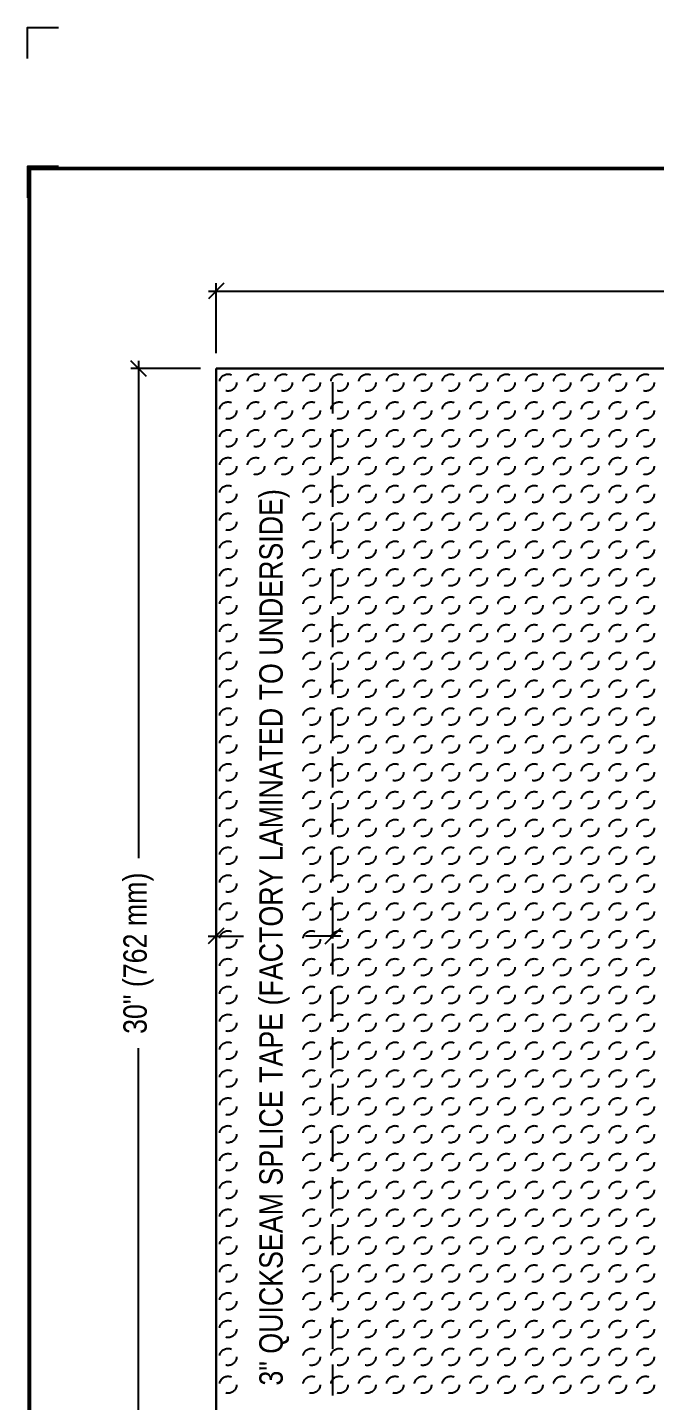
# Model space of a CAD drawing. Header units: inches. Extents: x 233.4 to 253.5, y -152.4 to -135.7.
# Drawn here: x 233.45 to 238.48, y -146.66 to -135.65 of the extents above; entities that cross this region are included whole.
import ezdxf
from ezdxf.enums import TextEntityAlignment as Align

# ---------------------------------------------------------------- set-up
doc = ezdxf.new("R2010")
doc.units = ezdxf.units.IN
doc.header["$MEASUREMENT"] = 0
doc.linetypes.add('HIDDEN', pattern=[0.375, 0.25, -0.125])
doc.linetypes.add('HIDDEN2', pattern=[0.1875, 0.125, -0.0625])
doc.layers.get('0').update_dxf_attribs({"linetype": 'CONTINUOUS'})
doc.layers.get('DEFPOINTS').update_dxf_attribs({"linetype": 'CONTINUOUS'})
for name, color, linetype in [('FSBP-ANNO-LABEL', 7, 'CONTINUOUS'), ('FSBP-MEMBRANE', 7, 'CONTINUOUS'), ('FSBP-TTLB-BORDER', 7, 'CONTINUOUS'), ('FSBP-TTLB-TEXT', 7, 'CONTINUOUS')]:
    doc.layers.add(name, color=color, linetype=linetype)
doc.styles.add('FSBP_ARIAL', font='arial.ttf')
doc.styles.add('FSBP_ARIAL_BOLD', font='')
doc.styles.add('FSBP_ARIAL_NAR', font='ARIALN.TTF')
doc.styles.get('FSBP_ARIAL_BOLD').set_extended_font_data('Arial Black')
doc.dimstyles.new('FSBP-DIM', dxfattribs={"dimtxt": 0.1875, "dimasz": 0.125, "dimexe": 0.0625, "dimexo": 0.125, "dimgap": 0.125, "dimtad": 0, "dimdec": 0, "dimzin": 1, "dimdsep": 46, "dimlunit": 4, "dimtxsty": 'FSBP_ARIAL_NAR', "dimblk": 'OBLIQUE', "dimcen": 0.09375, "dimdle": 0.0625, "dimclrd": 256, "dimclre": 256, "dimclrt": 256, "dimadec": 0, "dimazin": 0, "dimtfac": 1, "dimtdec": 0, "dimtmove": 1, "dimatfit": 3, "dimfxl": 0, "dimtolj": 1, "dimtzin": 0, "dimlwd": -1, "dimlwe": -1, "dimarcsym": 0})

# ---------------------------------------------------------------- blocks, each defined once
blk = doc.blocks.new('TTLB-EPDM_1')
at = {"layer": 'DEFPOINTS', "linetype": 'Continuous', "ltscale": 1.75}
blk.add_lwpolyline([(-0.015625, 13.88083333333333), (-0.015625, 14.13083333333333), (0.234375, 14.13083333333333)], dxfattribs=at)
at = {"layer": 'DEFPOINTS', "color": 1}
blk.add_lwpolyline([(0.234375, 13.015625), (-0.015625, 13.015625), (-0.015625, 12.765625)], dxfattribs=at)
at = {"layer": 'FSBP-TTLB-BORDER', "const_width": 0.03125}
blk.add_lwpolyline([(20, 0), (20, 13), (0, 13), (0, 0)], dxfattribs=at)
at = {"layer": 'FSBP-TTLB-TEXT'}
for tag, height, style, p in [('MAXIMUM_WARRANTY', 0.1875, 'FSBP_ARIAL_BOLD', (18.03987100774941, 0.2240244307510579)), ('ACCPT_SYSTEMS', 0.21875, 'FSBP_ARIAL', (12.49438170418193, -1.125))]:
    blk.add_attdef(tag, text='', height=height, dxfattribs=dict(at, style=style)).set_placement(p, align=Align.MIDDLE_LEFT)
for tag, height, style, p in [('DETAIL_DESCP_LINE_1', 0.21875, 'FSBP_ARIAL_BOLD', (10.33118450231211, -0.3736318192489421)), ('ISSUE_REV_DATE', 0.21875, 'FSBP_ARIAL', (16.84069633627263, -0.7282559425942452)), ('DETAIL_NUMBER', 0.4375, 'FSBP_ARIAL', (18.91941590748775, -0.8931630692489421))]:
    blk.add_attdef(tag, text='', height=height, dxfattribs=dict(at, style=style)).set_placement(p, align=Align.MIDDLE_CENTER)
blk = doc.blocks.new('_OBLIQUE')
at = {"color": 0, "linetype": 'ByBlock'}
blk.add_line((-0.5, -0.5), (0.5, 0.5), dxfattribs=at)
blk = doc.blocks.new('*D3')
at = {"layer": 'DEFPOINTS', "color": 0}
for p in [(234.9601736966683, -138.3904593552716), (234.3382842431229, -147.7654593552716), (234.9601736966683, -147.7654593552716)]:
    blk.add_point(p, dxfattribs=at)
at = {"layer": 'FSBP-ANNO-LABEL'}
for p, q in [((234.8351736966683, -138.3904593552716), (234.2757842431229, -138.3904593552716)), ((234.3382842431229, -138.3279593552716), (234.3382842431229, -142.3168534548623)), ((234.3382842431229, -147.8279593552716), (234.3382842431229, -143.8390652556809)), ((234.8351736966683, -147.7654593552716), (234.2757842431229, -147.7654593552716))]:
    blk.add_line(p, q, dxfattribs=at)
at = {"layer": 'FSBP-ANNO-LABEL', "xscale": 0.125, "yscale": 0.125, "zscale": 0.125}
for p, rotation in [((234.3382842431229, -138.3904593552716), 90), ((234.3382842431229, -147.7654593552716), 270)]:
    blk.add_blockref('_OBLIQUE', p, dxfattribs=dict(at, rotation=rotation))
at = {"layer": 'FSBP-ANNO-LABEL', "insert": (234.338284243123, -143.0779593552716), "char_height": 0.1875, "attachment_point": 5, "rotation": 90, "style": 'FSBP_ARIAL_NAR'}
blk.add_mtext('\\A1;30" (762 mm)', dxfattribs=at)
blk = doc.blocks.new('*D4')
at = {"layer": 'DEFPOINTS', "color": 0}
for p in [(244.3351736966683, -137.7685699017262), (234.9601736966683, -138.3904593552716), (244.3351736966683, -138.3904593552716)]:
    blk.add_point(p, dxfattribs=at)
at = {"layer": 'FSBP-ANNO-LABEL'}
for p, q in [((234.9601736966683, -138.2654593552716), (234.9601736966683, -137.7060699017262)), ((244.3351736966683, -138.2654593552716), (244.3351736966683, -137.7060699017262)), ((234.8976736966683, -137.7685699017262), (238.886567796259, -137.7685699017262)), ((244.3976736966683, -137.7685699017262), (240.4087795970776, -137.7685699017262))]:
    blk.add_line(p, q, dxfattribs=at)
at = {"layer": 'FSBP-ANNO-LABEL', "xscale": 0.125, "yscale": 0.125, "zscale": 0.125, "rotation": 180}
blk.add_blockref('_OBLIQUE', (234.9601736966683, -137.7685699017262), dxfattribs=at)
at = {"layer": 'FSBP-ANNO-LABEL', "xscale": 0.125, "yscale": 0.125, "zscale": 0.125}
blk.add_blockref('_OBLIQUE', (244.3351736966683, -137.7685699017262), dxfattribs=at)
at = {"layer": 'FSBP-ANNO-LABEL', "insert": (239.6476736966683, -137.7685699017262), "char_height": 0.1875, "attachment_point": 5, "style": 'FSBP_ARIAL_NAR'}
blk.add_mtext('\\A1;30" (762 mm)', dxfattribs=at)
blk = doc.blocks.new('*D5')
at = {"layer": 'DEFPOINTS', "color": 0}
for p in [(234.959769531251, -142.9401729204899), (234.959769531251, -143.0860416191466), (235.897269531251, -143.0860416191466)]:
    blk.add_point(p, dxfattribs=at)
at = {"layer": 'FSBP-ANNO-LABEL'}
for p, q in [((234.959769531251, -142.9610416191466), (234.959769531251, -142.8776729204899)), ((235.897269531251, -142.9610416191466), (235.897269531251, -142.8776729204899)), ((234.897269531251, -142.9401729204899), (235.1805445994638, -142.9401729204899)), ((235.959769531251, -142.9401729204899), (235.6764944630382, -142.9401729204899))]:
    blk.add_line(p, q, dxfattribs=at)
at = {"layer": 'FSBP-ANNO-LABEL', "xscale": 0.125, "yscale": 0.125, "zscale": 0.125, "rotation": 180}
blk.add_blockref('_OBLIQUE', (234.959769531251, -142.9401729204899), dxfattribs=at)
at = {"layer": 'FSBP-ANNO-LABEL', "xscale": 0.125, "yscale": 0.125, "zscale": 0.125}
blk.add_blockref('_OBLIQUE', (235.897269531251, -142.9401729204899), dxfattribs=at)
at = {"layer": 'FSBP-ANNO-LABEL', "insert": (235.428519531251, -139.356633527584), "char_height": 0.1875, "attachment_point": 6, "rotation": 90, "style": 'FSBP_ARIAL_NAR'}
blk.add_mtext('\\A1;3" QUICKSEAM SPLICE TAPE (FACTORY LAMINATED TO UNDERSIDE)', dxfattribs=at)

msp = doc.modelspace()

# ---------------------------------------------------------------- linework, layer by layer
msp.add_line((237.213031803135, -138.3904593552715), (236.275531803135, -138.3904593552715))
at = {"layer": 'FSBP-MEMBRANE'}
for p, q in [((244.3356118420167, -138.3904593552715), (234.9606118420167, -138.3904593552715)), ((234.9606118420167, -138.3904593552715), (234.9606118420167, -147.7654593552715))]:
    msp.add_line(p, q, dxfattribs=at)
at = {"layer": 'FSBP-MEMBRANE', "color": 7}
for p, q in [((234.9606118420167, -147.7654593552715), (234.9606118420167, -138.3904593552715)), ((234.9606118420167, -138.3904593552715), (244.3356118420167, -138.3904593552715))]:
    msp.add_line(p, q, dxfattribs=at)
at = {"layer": 'FSBP-MEMBRANE', "linetype": 'HIDDEN'}
msp.add_line((235.897269531251, -147.7497478876428), (235.897269531251, -138.3904593552716), dxfattribs=at)
at = {"layer": 'FSBP-MEMBRANE', "color": 253, "linetype": 'HIDDEN2'}
for centre in [(235.0560693718967, -138.5020664981286), (235.2792836576111, -138.5020664981286), (235.5024979433253, -138.5020664981286), (235.7257122290396, -138.5020664981286), (235.9489265147539, -138.5020664981286), (236.1721408004682, -138.5020664981286), (236.3953550861825, -138.5020664981286), (236.6185693718967, -138.5020664981286), (236.8417836576111, -138.5020664981286), (237.0649979433254, -138.5020664981286), (237.2882122290396, -138.5020664981286), (237.511426514754, -138.5020664981286), (237.7346408004682, -138.5020664981286), (237.9578550861825, -138.5020664981286), (238.1810693718967, -138.5020664981286), (238.4042836576111, -138.5020664981286), (235.0560693718967, -138.7252807838429), (235.2792836576111, -138.7252807838429), (235.5024979433253, -138.7252807838429), (235.7257122290396, -138.7252807838429), (235.9489265147539, -138.7252807838429), (236.1721408004682, -138.7252807838429), (236.3953550861825, -138.7252807838429), (236.6185693718967, -138.7252807838429), (236.8417836576111, -138.7252807838429), (237.0649979433254, -138.7252807838429), (237.2882122290396, -138.7252807838429), (237.511426514754, -138.7252807838429), (237.7346408004682, -138.7252807838429), (237.9578550861825, -138.7252807838429), (238.1810693718967, -138.7252807838429), (238.4042836576111, -138.7252807838429), (235.0560693718967, -138.9484950695571), (235.2792836576111, -138.9484950695571), (235.5024979433253, -138.9484950695571), (235.7257122290396, -138.9484950695571), (235.9489265147539, -138.9484950695571), (236.1721408004682, -138.9484950695571), (236.3953550861825, -138.9484950695571), (236.6185693718967, -138.9484950695571), (236.8417836576111, -138.9484950695571), (237.0649979433254, -138.9484950695571), (237.2882122290396, -138.9484950695571), (237.511426514754, -138.9484950695571), (237.7346408004682, -138.9484950695571), (237.9578550861825, -138.9484950695571), (238.1810693718967, -138.9484950695571), (238.4042836576111, -138.9484950695571), (235.0560693718967, -139.1717093552714), (235.2792836576111, -139.1717093552714), (235.5024979433253, -139.1717093552714), (235.7257122290396, -139.1717093552714), (235.9489265147539, -139.1717093552714), (236.1721408004682, -139.1717093552714), (236.3953550861825, -139.1717093552714), (236.6185693718967, -139.1717093552714), (236.8417836576111, -139.1717093552714), (237.0649979433254, -139.1717093552714), (237.2882122290396, -139.1717093552714), (237.511426514754, -139.1717093552714), (237.7346408004682, -139.1717093552714), (237.9578550861825, -139.1717093552714), (238.1810693718967, -139.1717093552714), (238.4042836576111, -139.1717093552714), (235.0560693718967, -139.3949236409857), (235.7257122290396, -139.3949236409857), (235.9489265147539, -139.3949236409857), (236.1721408004682, -139.3949236409857), (236.3953550861825, -139.3949236409857), (236.6185693718967, -139.3949236409857), (236.8417836576111, -139.3949236409857), (237.0649979433254, -139.3949236409857), (237.2882122290396, -139.3949236409857), (237.511426514754, -139.3949236409857), (237.7346408004682, -139.3949236409857), (237.9578550861825, -139.3949236409857), (238.1810693718967, -139.3949236409857), (238.4042836576111, -139.3949236409857), (235.0560693718967, -139.6181379267), (235.7257122290396, -139.6181379267), (235.9489265147539, -139.6181379267), (236.1721408004682, -139.6181379267), (236.3953550861825, -139.6181379267), (236.6185693718967, -139.6181379267), (236.8417836576111, -139.6181379267), (237.0649979433254, -139.6181379267), (237.2882122290396, -139.6181379267), (237.511426514754, -139.6181379267), (237.7346408004682, -139.6181379267), (237.9578550861825, -139.6181379267), (238.1810693718967, -139.6181379267), (238.4042836576111, -139.6181379267), (235.0560693718967, -139.8413522124143), (235.7257122290396, -139.8413522124143), (235.9489265147539, -139.8413522124143), (236.1721408004682, -139.8413522124143), (236.3953550861825, -139.8413522124143), (236.6185693718967, -139.8413522124143), (236.8417836576111, -139.8413522124143), (237.0649979433254, -139.8413522124143), (237.2882122290396, -139.8413522124143), (237.511426514754, -139.8413522124143), (237.7346408004682, -139.8413522124143), (237.9578550861825, -139.8413522124143), (238.1810693718967, -139.8413522124143), (238.4042836576111, -139.8413522124143), (235.0560693718967, -140.0645664981286), (235.7257122290396, -140.0645664981286), (235.9489265147539, -140.0645664981286), (236.1721408004682, -140.0645664981286), (236.3953550861825, -140.0645664981286), (236.6185693718967, -140.0645664981286), (236.8417836576111, -140.0645664981286), (237.0649979433254, -140.0645664981286), (237.2882122290396, -140.0645664981286), (237.511426514754, -140.0645664981286), (237.7346408004682, -140.0645664981286), (237.9578550861825, -140.0645664981286), (238.1810693718967, -140.0645664981286), (238.4042836576111, -140.0645664981286), (235.0560693718967, -140.2877807838429), (235.7257122290396, -140.2877807838429), (235.9489265147539, -140.2877807838429), (236.1721408004682, -140.2877807838429), (236.3953550861825, -140.2877807838429), (236.6185693718967, -140.2877807838429), (236.8417836576111, -140.2877807838429), (237.0649979433254, -140.2877807838429), (237.2882122290396, -140.2877807838429), (237.511426514754, -140.2877807838429), (237.7346408004682, -140.2877807838429), (237.9578550861825, -140.2877807838429), (238.1810693718967, -140.2877807838429), (238.4042836576111, -140.2877807838429), (235.0560693718967, -140.5109950695572), (235.7257122290396, -140.5109950695572), (235.9489265147539, -140.5109950695572), (236.1721408004682, -140.5109950695572), (236.3953550861825, -140.5109950695572), (236.6185693718967, -140.5109950695572), (236.8417836576111, -140.5109950695572), (237.0649979433254, -140.5109950695572), (237.2882122290396, -140.5109950695572), (237.511426514754, -140.5109950695572), (237.7346408004682, -140.5109950695572), (237.9578550861825, -140.5109950695572), (238.1810693718967, -140.5109950695572), (238.4042836576111, -140.5109950695572), (235.0560693718967, -140.7342093552715), (235.7257122290396, -140.7342093552715), (235.9489265147539, -140.7342093552715), (236.1721408004682, -140.7342093552715), (236.3953550861825, -140.7342093552715), (236.6185693718967, -140.7342093552715), (236.8417836576111, -140.7342093552715), (237.0649979433254, -140.7342093552715), (237.2882122290396, -140.7342093552715), (237.511426514754, -140.7342093552715), (237.7346408004682, -140.7342093552715), (237.9578550861825, -140.7342093552715), (238.1810693718967, -140.7342093552715), (238.4042836576111, -140.7342093552715), (235.0560693718967, -140.9574236409858), (235.7257122290396, -140.9574236409858), (235.9489265147539, -140.9574236409858), (236.1721408004682, -140.9574236409858), (236.3953550861825, -140.9574236409858), (236.6185693718967, -140.9574236409858), (236.8417836576111, -140.9574236409858), (237.0649979433254, -140.9574236409858), (237.2882122290396, -140.9574236409858), (237.511426514754, -140.9574236409858), (237.7346408004682, -140.9574236409858), (237.9578550861825, -140.9574236409858), (238.1810693718967, -140.9574236409858), (238.4042836576111, -140.9574236409858), (235.0560693718967, -141.1806379267), (235.7257122290396, -141.1806379267), (235.9489265147539, -141.1806379267), (236.1721408004682, -141.1806379267), (236.3953550861825, -141.1806379267), (236.6185693718967, -141.1806379267), (236.8417836576111, -141.1806379267), (237.0649979433254, -141.1806379267), (237.2882122290396, -141.1806379267), (237.511426514754, -141.1806379267), (237.7346408004682, -141.1806379267), (237.9578550861825, -141.1806379267), (238.1810693718967, -141.1806379267), (238.4042836576111, -141.1806379267), (235.0560693718967, -141.4038522124143), (235.7257122290396, -141.4038522124143), (235.9489265147539, -141.4038522124143), (236.1721408004682, -141.4038522124143), (236.3953550861825, -141.4038522124143), (236.6185693718967, -141.4038522124143), (236.8417836576111, -141.4038522124143), (237.0649979433254, -141.4038522124143), (237.2882122290396, -141.4038522124143), (237.511426514754, -141.4038522124143), (237.7346408004682, -141.4038522124143), (237.9578550861825, -141.4038522124143), (238.1810693718967, -141.4038522124143), (238.4042836576111, -141.4038522124143), (235.0560693718967, -141.6270664981286), (235.7257122290396, -141.6270664981286), (235.9489265147539, -141.6270664981286), (236.1721408004682, -141.6270664981286), (236.3953550861825, -141.6270664981286), (236.6185693718967, -141.6270664981286), (236.8417836576111, -141.6270664981286), (237.0649979433254, -141.6270664981286), (237.2882122290396, -141.6270664981286), (237.511426514754, -141.6270664981286), (237.7346408004682, -141.6270664981286), (237.9578550861825, -141.6270664981286), (238.1810693718967, -141.6270664981286), (238.4042836576111, -141.6270664981286), (235.0560693718967, -141.8502807838429), (235.7257122290396, -141.8502807838429), (235.9489265147539, -141.8502807838429), (236.1721408004682, -141.8502807838429), (236.3953550861825, -141.8502807838429), (236.6185693718967, -141.8502807838429), (236.8417836576111, -141.8502807838429), (237.0649979433254, -141.8502807838429), (237.2882122290396, -141.8502807838429), (237.511426514754, -141.8502807838429), (237.7346408004682, -141.8502807838429), (237.9578550861825, -141.8502807838429), (238.1810693718967, -141.8502807838429), (238.4042836576111, -141.8502807838429), (235.0560693718967, -142.0734950695572), (235.7257122290396, -142.0734950695572), (235.9489265147539, -142.0734950695572), (236.1721408004682, -142.0734950695572), (236.3953550861825, -142.0734950695572), (236.6185693718967, -142.0734950695572), (236.8417836576111, -142.0734950695572), (237.0649979433254, -142.0734950695572), (237.2882122290396, -142.0734950695572), (237.511426514754, -142.0734950695572), (237.7346408004682, -142.0734950695572), (237.9578550861825, -142.0734950695572), (238.1810693718967, -142.0734950695572), (238.4042836576111, -142.0734950695572), (235.0560693718967, -142.2967093552715), (235.7257122290396, -142.2967093552715), (235.9489265147539, -142.2967093552715), (236.1721408004682, -142.2967093552715), (236.3953550861825, -142.2967093552715), (236.6185693718967, -142.2967093552715), (236.8417836576111, -142.2967093552715), (237.0649979433254, -142.2967093552715), (237.2882122290396, -142.2967093552715), (237.511426514754, -142.2967093552715), (237.7346408004682, -142.2967093552715), (237.9578550861825, -142.2967093552715), (238.1810693718967, -142.2967093552715), (238.4042836576111, -142.2967093552715), (235.0560693718967, -142.5199236409858), (235.7257122290396, -142.5199236409858), (235.9489265147539, -142.5199236409858), (236.1721408004682, -142.5199236409858), (236.3953550861825, -142.5199236409858), (236.6185693718967, -142.5199236409858), (236.8417836576111, -142.5199236409858), (237.0649979433254, -142.5199236409858), (237.2882122290396, -142.5199236409858), (237.511426514754, -142.5199236409858), (237.7346408004682, -142.5199236409858), (237.9578550861825, -142.5199236409858), (238.1810693718967, -142.5199236409858), (238.4042836576111, -142.5199236409858), (235.0560693718967, -142.7431379267001), (235.7257122290396, -142.7431379267001), (235.9489265147539, -142.7431379267001), (236.1721408004682, -142.7431379267001), (236.3953550861825, -142.7431379267001), (236.6185693718967, -142.7431379267001), (236.8417836576111, -142.7431379267001), (237.0649979433254, -142.7431379267001), (237.2882122290396, -142.7431379267001), (237.511426514754, -142.7431379267001), (237.7346408004682, -142.7431379267001), (237.9578550861825, -142.7431379267001), (238.1810693718967, -142.7431379267001), (238.4042836576111, -142.7431379267001), (235.0560693718967, -142.9663522124143), (235.7257122290396, -142.9663522124143), (235.9489265147539, -142.9663522124143), (236.1721408004682, -142.9663522124143), (236.3953550861825, -142.9663522124143), (236.6185693718967, -142.9663522124143), (236.8417836576111, -142.9663522124143), (237.0649979433254, -142.9663522124143), (237.2882122290396, -142.9663522124143), (237.511426514754, -142.9663522124143), (237.7346408004682, -142.9663522124143), (237.9578550861825, -142.9663522124143), (238.1810693718967, -142.9663522124143), (238.4042836576111, -142.9663522124143), (235.0560693718967, -143.1895664981286), (235.7257122290396, -143.1895664981286), (235.9489265147539, -143.1895664981286), (236.1721408004682, -143.1895664981286), (236.3953550861825, -143.1895664981286), (236.6185693718967, -143.1895664981286), (236.8417836576111, -143.1895664981286), (237.0649979433254, -143.1895664981286), (237.2882122290396, -143.1895664981286), (237.511426514754, -143.1895664981286), (237.7346408004682, -143.1895664981286), (237.9578550861825, -143.1895664981286), (238.1810693718967, -143.1895664981286), (238.4042836576111, -143.1895664981286), (235.0560693718967, -143.4127807838429), (235.7257122290396, -143.4127807838429), (235.9489265147539, -143.4127807838429), (236.1721408004682, -143.4127807838429), (236.3953550861825, -143.4127807838429), (236.6185693718967, -143.4127807838429), (236.8417836576111, -143.4127807838429), (237.0649979433254, -143.4127807838429), (237.2882122290396, -143.4127807838429), (237.511426514754, -143.4127807838429), (237.7346408004682, -143.4127807838429), (237.9578550861825, -143.4127807838429), (238.1810693718967, -143.4127807838429), (238.4042836576111, -143.4127807838429), (235.0560693718967, -143.6359950695572), (235.7257122290396, -143.6359950695572), (235.9489265147539, -143.6359950695572), (236.1721408004682, -143.6359950695572), (236.3953550861825, -143.6359950695572), (236.6185693718967, -143.6359950695572), (236.8417836576111, -143.6359950695572), (237.0649979433254, -143.6359950695572), (237.2882122290396, -143.6359950695572), (237.511426514754, -143.6359950695572), (237.7346408004682, -143.6359950695572), (237.9578550861825, -143.6359950695572), (238.1810693718967, -143.6359950695572), (238.4042836576111, -143.6359950695572), (235.0560693718967, -143.8592093552715), (235.7257122290396, -143.8592093552715), (235.9489265147539, -143.8592093552715), (236.1721408004682, -143.8592093552715), (236.3953550861825, -143.8592093552715), (236.6185693718967, -143.8592093552715), (236.8417836576111, -143.8592093552715), (237.0649979433254, -143.8592093552715), (237.2882122290396, -143.8592093552715), (237.511426514754, -143.8592093552715), (237.7346408004682, -143.8592093552715), (237.9578550861825, -143.8592093552715), (238.1810693718967, -143.8592093552715), (238.4042836576111, -143.8592093552715), (235.0560693718967, -144.0824236409858), (235.7257122290396, -144.0824236409858), (235.9489265147539, -144.0824236409858), (236.1721408004682, -144.0824236409858), (236.3953550861825, -144.0824236409858), (236.6185693718967, -144.0824236409858), (236.8417836576111, -144.0824236409858), (237.0649979433254, -144.0824236409858), (237.2882122290396, -144.0824236409858), (237.511426514754, -144.0824236409858), (237.7346408004682, -144.0824236409858), (237.9578550861825, -144.0824236409858), (238.1810693718967, -144.0824236409858), (238.4042836576111, -144.0824236409858), (235.0560693718967, -144.3056379267001), (235.7257122290396, -144.3056379267001), (235.9489265147539, -144.3056379267001), (236.1721408004682, -144.3056379267001), (236.3953550861825, -144.3056379267001), (236.6185693718967, -144.3056379267001), (236.8417836576111, -144.3056379267001), (237.0649979433254, -144.3056379267001), (237.2882122290396, -144.3056379267001), (237.511426514754, -144.3056379267001), (237.7346408004682, -144.3056379267001), (237.9578550861825, -144.3056379267001), (238.1810693718967, -144.3056379267001), (238.4042836576111, -144.3056379267001), (235.0560693718967, -144.5288522124144), (235.7257122290396, -144.5288522124144), (235.9489265147539, -144.5288522124144), (236.1721408004682, -144.5288522124144), (236.3953550861825, -144.5288522124144), (236.6185693718967, -144.5288522124144), (236.8417836576111, -144.5288522124144), (237.0649979433254, -144.5288522124144), (237.2882122290396, -144.5288522124144), (237.511426514754, -144.5288522124144), (237.7346408004682, -144.5288522124144), (237.9578550861825, -144.5288522124144), (238.1810693718967, -144.5288522124144), (238.4042836576111, -144.5288522124144), (235.0560693718967, -144.7520664981286), (235.7257122290396, -144.7520664981286), (235.9489265147539, -144.7520664981286), (236.1721408004682, -144.7520664981286), (236.3953550861825, -144.7520664981286), (236.6185693718967, -144.7520664981286), (236.8417836576111, -144.7520664981286), (237.0649979433254, -144.7520664981286), (237.2882122290396, -144.7520664981286), (237.511426514754, -144.7520664981286), (237.7346408004682, -144.7520664981286), (237.9578550861825, -144.7520664981286), (238.1810693718967, -144.7520664981286), (238.4042836576111, -144.7520664981286), (235.0560693718967, -144.9752807838429), (235.7257122290396, -144.9752807838429), (235.9489265147539, -144.9752807838429), (236.1721408004682, -144.9752807838429), (236.3953550861825, -144.9752807838429), (236.6185693718967, -144.9752807838429), (236.8417836576111, -144.9752807838429), (237.0649979433254, -144.9752807838429), (237.2882122290396, -144.9752807838429), (237.511426514754, -144.9752807838429), (237.7346408004682, -144.9752807838429), (237.9578550861825, -144.9752807838429), (238.1810693718967, -144.9752807838429), (238.4042836576111, -144.9752807838429), (235.0560693718967, -145.1984950695572), (235.7257122290396, -145.1984950695572), (235.9489265147539, -145.1984950695572), (236.1721408004682, -145.1984950695572), (236.3953550861825, -145.1984950695572), (236.6185693718967, -145.1984950695572), (236.8417836576111, -145.1984950695572), (237.0649979433254, -145.1984950695572), (237.2882122290396, -145.1984950695572), (237.511426514754, -145.1984950695572), (237.7346408004682, -145.1984950695572), (237.9578550861825, -145.1984950695572), (238.1810693718967, -145.1984950695572), (238.4042836576111, -145.1984950695572), (235.0560693718967, -145.4217093552715), (235.7257122290396, -145.4217093552715), (235.9489265147539, -145.4217093552715), (236.1721408004682, -145.4217093552715), (236.3953550861825, -145.4217093552715), (236.6185693718967, -145.4217093552715), (236.8417836576111, -145.4217093552715), (237.0649979433254, -145.4217093552715), (237.2882122290396, -145.4217093552715), (237.511426514754, -145.4217093552715), (237.7346408004682, -145.4217093552715), (237.9578550861825, -145.4217093552715), (238.1810693718967, -145.4217093552715), (238.4042836576111, -145.4217093552715), (235.0560693718967, -145.6449236409858), (235.7257122290396, -145.6449236409858), (235.9489265147539, -145.6449236409858), (236.1721408004682, -145.6449236409858), (236.3953550861825, -145.6449236409858), (236.6185693718967, -145.6449236409858), (236.8417836576111, -145.6449236409858), (237.0649979433254, -145.6449236409858), (237.2882122290396, -145.6449236409858), (237.511426514754, -145.6449236409858), (237.7346408004682, -145.6449236409858), (237.9578550861825, -145.6449236409858), (238.1810693718967, -145.6449236409858), (238.4042836576111, -145.6449236409858), (235.0560693718967, -145.8681379267001), (235.7257122290396, -145.8681379267001), (235.9489265147539, -145.8681379267001), (236.1721408004682, -145.8681379267001), (236.3953550861825, -145.8681379267001), (236.6185693718967, -145.8681379267001), (236.8417836576111, -145.8681379267001), (237.0649979433254, -145.8681379267001), (237.2882122290396, -145.8681379267001), (237.511426514754, -145.8681379267001), (237.7346408004682, -145.8681379267001), (237.9578550861825, -145.8681379267001), (238.1810693718967, -145.8681379267001), (238.4042836576111, -145.8681379267001), (235.0560693718967, -146.0913522124144), (235.7257122290396, -146.0913522124144), (235.9489265147539, -146.0913522124144), (236.1721408004682, -146.0913522124144), (236.3953550861825, -146.0913522124144), (236.6185693718967, -146.0913522124144), (236.8417836576111, -146.0913522124144), (237.0649979433254, -146.0913522124144), (237.2882122290396, -146.0913522124144), (237.511426514754, -146.0913522124144), (237.7346408004682, -146.0913522124144), (237.9578550861825, -146.0913522124144), (238.1810693718967, -146.0913522124144), (238.4042836576111, -146.0913522124144), (235.0560693718967, -146.3145664981287), (235.7257122290396, -146.3145664981287), (235.9489265147539, -146.3145664981287), (236.1721408004682, -146.3145664981287), (236.3953550861825, -146.3145664981287), (236.6185693718967, -146.3145664981287), (236.8417836576111, -146.3145664981287), (237.0649979433254, -146.3145664981287), (237.2882122290396, -146.3145664981287), (237.511426514754, -146.3145664981287), (237.7346408004682, -146.3145664981287), (237.9578550861825, -146.3145664981287), (238.1810693718967, -146.3145664981287), (238.4042836576111, -146.3145664981287), (235.0560693718967, -146.5377807838429), (235.7257122290396, -146.5377807838429), (235.9489265147539, -146.5377807838429), (236.1721408004682, -146.5377807838429), (236.3953550861825, -146.5377807838429), (236.6185693718967, -146.5377807838429), (236.8417836576111, -146.5377807838429), (237.0649979433254, -146.5377807838429), (237.2882122290396, -146.5377807838429), (237.511426514754, -146.5377807838429), (237.7346408004682, -146.5377807838429), (237.9578550861825, -146.5377807838429), (238.1810693718967, -146.5377807838429), (238.4042836576111, -146.5377807838429)]:
    msp.add_circle(centre, 0.068359375, dxfattribs=at)

# ---------------------------------------------------------------- block references
msp.add_blockref('TTLB-EPDM_1', (233.4627011304548, -149.7857045035641))

# ---------------------------------------------------------------- dimensions: what is measured, and where the dimension line sits
at = {"layer": 'FSBP-ANNO-LABEL'}
dim = msp.add_linear_dim(base=(244.3351736966683, -137.7685699017262), p1=(234.9601736966683, -138.3904593552716), p2=(244.3351736966683, -138.3904593552716), text='30" (762 mm)', dimstyle='FSBP-DIM', dxfattribs=at)
dim.commit()
dim.dimension.update_dxf_attribs({"geometry": '*D4', "text_midpoint": (239.6476736966683, -137.7685699017262)})
dim = msp.add_linear_dim(base=(234.3382842431229, -147.7654593552716), p1=(234.9601736966683, -138.3904593552716), p2=(234.9601736966683, -147.7654593552716), angle=90, text='30" (762 mm)', dimstyle='FSBP-DIM', dxfattribs=at)
dim.commit()
dim.dimension.update_dxf_attribs({"geometry": '*D3', "text_midpoint": (234.338284243123, -143.0779593552716)})
dim = msp.add_linear_dim(base=(234.959769531251, -142.9401729204899), p1=(235.897269531251, -143.0860416191466), p2=(234.959769531251, -143.0860416191466), angle=180, text='3" QUICKSEAM SPLICE TAPE (FACTORY LAMINATED TO UNDERSIDE)', dimstyle='FSBP-DIM', override={"dimtih": 1, "dimtoh": 1}, dxfattribs=at)
dim.commit()
dim.dimension.update_dxf_attribs({"geometry": '*D5', "text_midpoint": (235.428519531251, -142.9401729204899), "dimtype": 160, "text_rotation": 90})

doc.saveas('drawing.dxf')
